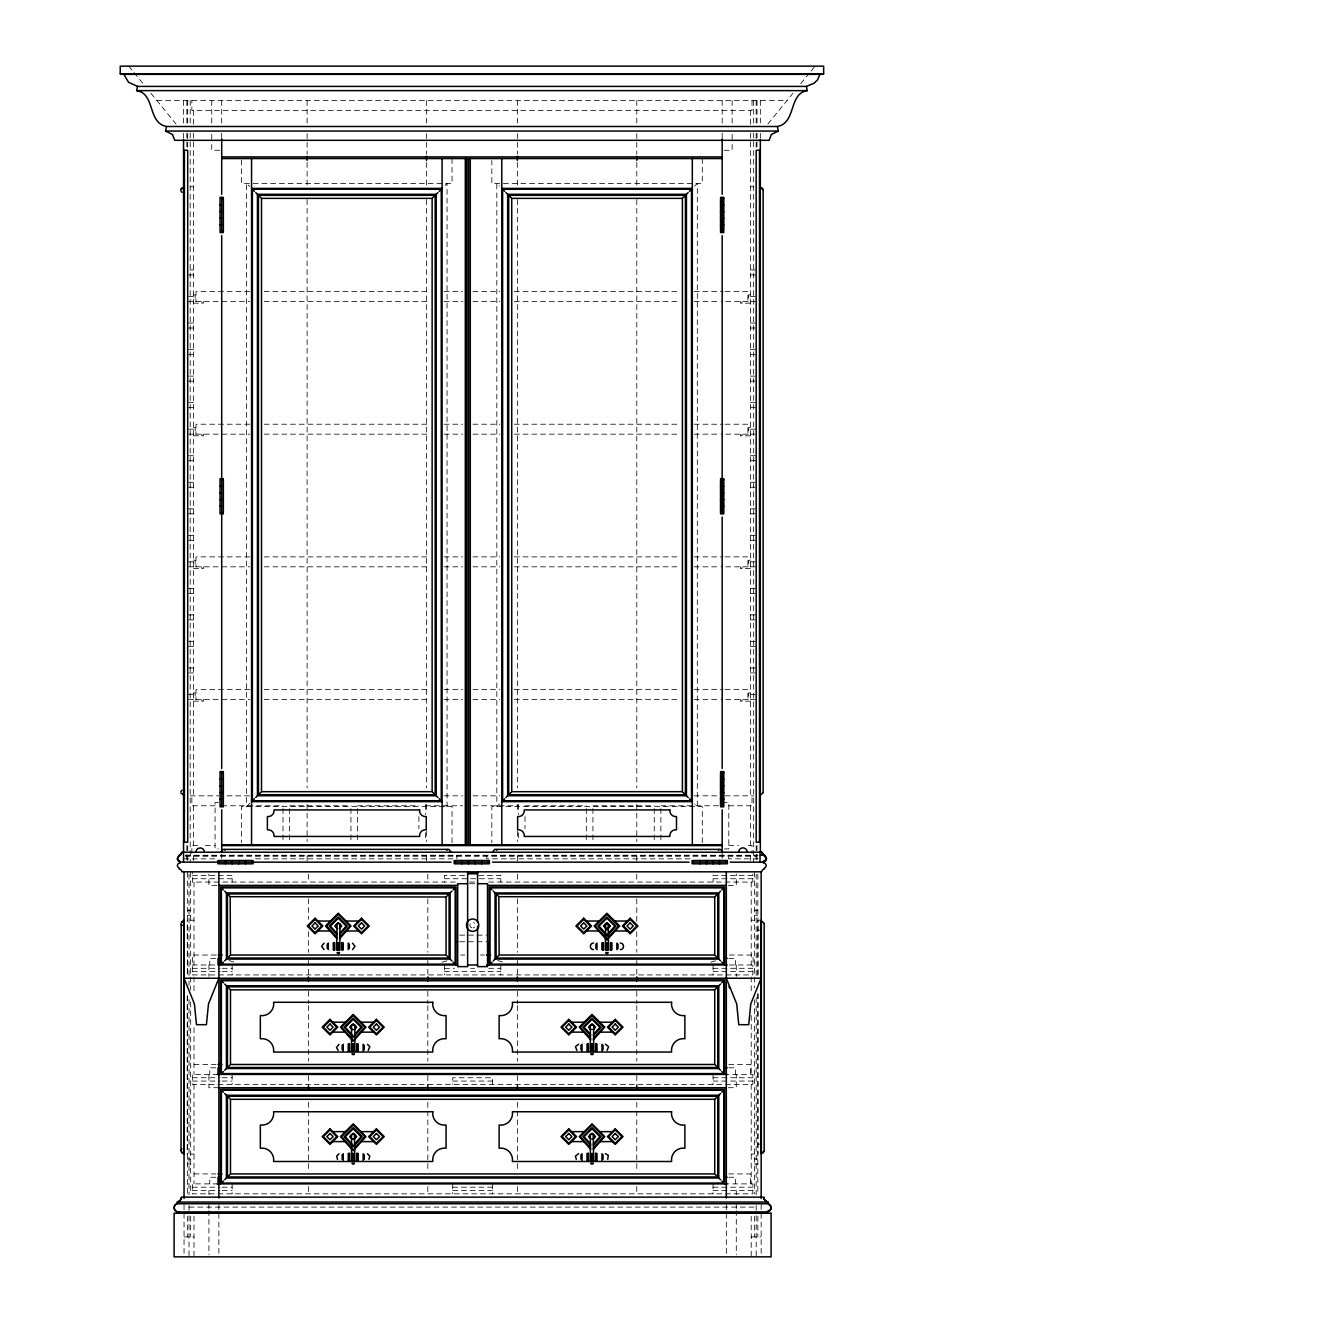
<?xml version="1.0" encoding="UTF-8"?>
<svg xmlns="http://www.w3.org/2000/svg" width="1323" height="1323" viewBox="0 0 1323 1323"><rect width="100%" height="100%" fill="white"/><g stroke="black" fill="none" stroke-linecap="round" stroke-linejoin="round"><path stroke-width="0.75" stroke-dasharray="5 3.75" d="M767.952 123.915L792.89 93.321M800.713 83.729L809.825 72.55M811.131 70.946L815.034 66.15M445.057 185.452L447.058 183.434L447.058 806.6L445.057 804.599M694.658 186.08L697.304 183.434L697.304 806.6L694.658 803.971M249.782 803.392L246.574 806.6L246.574 183.434L249.782 186.659M499.449 803.971L496.82 806.6L496.82 183.434L499.449 186.08M442.08 962.218L447.554 960.564M710.732 962.218L716.206 960.564M156.858 100.515L787.02 100.515M219.717 150.276L211.746 150.276L211.746 142.305M724.177 150.276L732.132 150.276L732.132 142.305M190.198 186.758L193.505 186.758M750.373 186.758L753.68 186.758M190.198 269.991L193.505 269.991M750.373 269.991L755.35 269.991M188.528 274.952L193.505 274.952M750.373 274.952L755.35 274.952M249.733 291.54L196.002 291.54L196.002 301.495M264.203 291.54L429.562 291.54M444.032 291.54L462.637 291.54M472.973 291.54L499.846 291.54M514.316 291.54L679.675 291.54M694.145 291.54L723.086 291.54M725.153 291.54L747.892 291.54L747.892 301.495M193.505 294.864L195.159 294.864L195.159 301.495L249.733 301.495M750.373 294.864L748.719 294.864L748.719 301.495L721.018 301.495M188.528 296.517L193.505 296.517M750.373 296.517L755.35 296.517M188.528 301.495L193.505 301.495M264.203 301.495L429.562 301.495M444.032 301.495L462.637 301.495M472.973 301.495L499.846 301.495M514.316 301.495L679.675 301.495M694.145 301.495L718.951 301.495M750.373 301.495L755.35 301.495M193.505 303.149L203.461 303.149L203.461 301.495M750.373 303.149L740.417 303.149L740.417 301.495M188.528 323.06L193.505 323.06M750.373 323.06L755.35 323.06M188.528 328.021L193.505 328.021M750.373 328.021L755.35 328.021M188.528 349.586L193.505 349.586M750.373 349.586L755.35 349.586M188.528 354.564L193.505 354.564M750.373 354.564L755.35 354.564M188.528 376.112L193.505 376.112M750.373 376.112L755.35 376.112M188.528 381.09L193.505 381.09M750.373 381.09L755.35 381.09M188.528 402.655L193.505 402.655M750.373 402.655L755.35 402.655M188.528 407.633L193.505 407.633M750.373 407.633L755.35 407.633M249.733 424.22L196.002 424.22L196.002 434.159M264.203 424.22L429.562 424.22M444.032 424.22L462.637 424.22M472.973 424.22L499.846 424.22M514.316 424.22L679.675 424.22M694.145 424.22L723.086 424.22M725.153 424.22L747.892 424.22L747.892 434.159M193.505 427.527L195.159 427.527L195.159 434.159L249.733 434.159M750.373 427.527L748.719 427.527L748.719 434.159L721.018 434.159M188.528 429.181L193.505 429.181M750.373 429.181L755.35 429.181M188.528 434.159L193.505 434.159M264.203 434.159L429.562 434.159M444.032 434.159L462.637 434.159M472.973 434.159L499.846 434.159M514.316 434.159L679.675 434.159M694.145 434.159L718.951 434.159M750.373 434.159L755.35 434.159M193.505 435.813L203.461 435.813L203.461 434.159M750.373 435.813L740.417 435.813L740.417 434.159M188.528 455.724L193.505 455.724M750.373 455.724L755.35 455.724M188.528 460.702L193.505 460.702M750.373 460.702L755.35 460.702M188.528 482.25L193.505 482.25M750.373 482.25L755.35 482.25M188.528 487.228L193.505 487.228M750.373 487.228L755.35 487.228M188.528 508.793L193.505 508.793M750.373 508.793L755.35 508.793M188.528 513.771L193.505 513.771M750.373 513.771L755.35 513.771M188.528 535.319L193.505 535.319M750.373 535.319L755.35 535.319M188.528 540.297L193.505 540.297M750.373 540.297L755.35 540.297M249.733 556.884L196.002 556.884L196.002 566.823M264.203 556.884L429.562 556.884M444.032 556.884L462.637 556.884M472.973 556.884L499.846 556.884M514.316 556.884L679.675 556.884M694.145 556.884L723.086 556.884M725.153 556.884L747.892 556.884L747.892 566.823M193.505 560.191L195.159 560.191L195.159 566.823L249.733 566.823M750.373 560.191L748.719 560.191L748.719 566.823L721.018 566.823M188.528 561.862L193.505 561.862M750.373 561.862L755.35 561.862M188.528 566.823L193.505 566.823M264.203 566.823L429.562 566.823M444.032 566.823L462.637 566.823M472.973 566.823L499.846 566.823M514.316 566.823L679.675 566.823M694.145 566.823L718.951 566.823M750.373 566.823L755.35 566.823M193.505 568.493L203.461 568.493L203.461 566.823M750.373 568.493L740.417 568.493L740.417 566.823M188.528 588.388L193.505 588.388M750.373 588.388L755.35 588.388M188.528 593.365L193.505 593.365M750.373 593.365L755.35 593.365M188.528 614.93L193.505 614.93M750.373 614.93L755.35 614.93M188.528 619.892L193.505 619.892M750.373 619.892L755.35 619.892M188.528 641.457L193.505 641.457M750.373 641.457L755.35 641.457M188.528 646.434L193.505 646.434M750.373 646.434L755.35 646.434M188.528 667.983L193.505 667.983M750.373 667.983L755.35 667.983M188.528 672.96L193.505 672.96M750.373 672.96L755.35 672.96M249.733 689.548L196.002 689.548L196.002 699.503M264.203 689.548L429.562 689.548M444.032 689.548L462.637 689.548M472.973 689.548L499.846 689.548M514.316 689.548L679.675 689.548M694.145 689.548L723.086 689.548M725.153 689.548L747.892 689.548L747.892 699.503M193.505 692.872L195.159 692.872L195.159 699.503L249.733 699.503M750.373 692.872L748.719 692.872L748.719 699.503L721.018 699.503M188.528 694.525L193.505 694.525M750.373 694.525L755.35 694.525M188.528 699.503L193.505 699.503M264.203 699.503L429.562 699.503M444.032 699.503L462.637 699.503M472.973 699.503L499.846 699.503M514.316 699.503L679.675 699.503M694.145 699.503L718.951 699.503M750.373 699.503L755.35 699.503M193.505 701.157L203.461 701.157L203.461 699.503M750.373 701.157L740.417 701.157L740.417 699.503M190.198 795.834L218.725 795.834M226.994 795.834L249.733 795.834M444.032 795.834L462.637 795.834M472.973 795.834L499.846 795.834M694.145 795.834L716.884 795.834M725.153 795.834L753.68 795.834M218.378 802.466L215.07 802.466L215.07 848.886L218.378 848.886M722.176 802.466L728.808 802.466L728.808 848.886L722.176 848.886M215.07 805.773L191.852 805.773L191.852 795.834M221.702 805.773L283.006 805.773M289.638 805.773L350.942 805.773M357.574 805.773L418.878 805.773M425.51 805.773L462.653 805.773M472.973 805.773L518.368 805.773M524.999 805.773L586.304 805.773M592.936 805.773L654.24 805.773M660.872 805.773L722.176 805.773M728.808 805.773L752.026 805.773L752.026 795.834M197.656 845.579L191.852 845.579L191.852 853.533M205.396 845.579L215.07 845.579M728.808 845.579L738.482 845.579M748.156 845.579L752.026 845.579L752.026 853.533M185.402 855.237L756.409 855.237M185.534 855.534L758.046 855.534M185.402 856.279L756.409 856.279M183.55 858.842L215.07 858.842L215.07 855.534M255.521 858.842L454.798 858.842M690.11 858.842L486.715 858.842L486.715 855.534M758.046 858.842L728.51 858.842L728.51 855.534M192.348 875.429L216.228 875.429M218.212 875.429L232.137 875.429L232.137 882.061M464.555 875.429L444.412 875.429L444.412 882.061M478.645 875.429L500.805 875.429L500.805 882.061M752.87 875.429L713.064 875.429L713.064 882.061M192.348 878.737L232.137 878.737M444.412 878.737L500.805 878.737M713.064 878.737L752.87 878.737M455.294 882.061L192.348 882.061L192.348 872.105M469.615 882.061L475.585 882.061M488.716 882.061L752.87 882.061L752.87 874.106M469.615 883.714L475.585 883.714M216.889 885.385L208.918 885.385L208.918 874.007M728.328 885.385L736.283 885.385L736.283 874.007M187.37 910.257L190.677 910.257M754.523 910.257L757.847 910.257M187.37 915.235L190.677 915.235M754.523 915.235L757.847 915.235M190.677 920.196L194.001 920.196M751.216 920.196L754.523 920.196M761.337 920.196L758.013 920.196L758.013 975.597M758.013 930.152L759.667 930.152M459.676 935.129L487.526 935.129M459.676 941.761L487.526 941.761M216.228 955.024L192.348 955.024L192.348 974.935L752.87 974.935L752.87 964.98M460.685 955.024L464.753 955.024M480.447 955.024L484.532 955.024M729.205 955.024L753.085 955.024L753.085 964.98L726.327 964.98M215.732 958.348L209.762 958.348L209.762 964.98M728.824 958.348L735.456 958.348L735.456 964.98M192.348 964.98L218.874 964.98M192.348 968.304L220.197 968.304M222.198 968.304L232.137 968.304M444.412 968.304L454.484 968.304M470.591 968.304L474.626 968.304M488.716 968.304L500.805 968.304M713.064 968.304L752.87 968.304M192.348 971.611L220.197 971.611M222.198 971.611L232.137 971.611M444.412 971.611L500.805 971.611M713.064 971.611L752.87 971.611M194.001 1064.486L215.897 1064.486M728.741 1064.486L750.637 1064.486L750.637 1074.425M215.732 1067.793L209.762 1067.793L209.762 1074.425M728.824 1067.793L735.456 1067.793L735.456 1074.425M218.047 1074.425L192.348 1074.425L192.348 1084.38L752.87 1084.38L752.87 1074.425L726.327 1074.425M192.348 1077.749L220.197 1077.749M222.198 1077.749L232.137 1077.749M713.064 1077.749L752.87 1077.749M192.348 1081.056L220.197 1081.056M222.198 1081.056L232.137 1081.056M452.698 1081.056L492.503 1081.056M713.064 1081.056L752.87 1081.056M218.874 1087.704L208.918 1087.704L208.918 1074.425M728.328 1087.704L736.283 1087.704L736.283 1074.425M758.013 1144.081L759.667 1144.081M190.677 1154.036L194.001 1154.036M751.216 1154.036L754.523 1154.036M187.37 1159.014L190.677 1159.014M754.523 1159.014L757.847 1159.014M187.37 1163.975L190.677 1163.975M754.523 1163.975L757.847 1163.975M194.001 1173.931L215.897 1173.931M728.741 1173.931L750.637 1173.931L750.637 1183.887M215.732 1177.255L209.762 1177.255L209.762 1183.887M728.824 1177.255L735.456 1177.255L735.456 1183.887M218.047 1183.887L192.348 1183.887L192.348 1193.826L752.87 1193.826L752.87 1183.887L727.17 1183.887M192.348 1187.194L220.197 1187.194M222.198 1187.194L232.137 1187.194M452.698 1187.194L492.503 1187.194M713.064 1187.194L752.87 1187.194M192.348 1190.518L220.197 1190.518M222.198 1190.518L232.137 1190.518M452.698 1190.518L492.503 1190.518M713.064 1190.518L752.87 1190.518M189.024 1207.105L756.177 1207.105M184.046 1236.955L194.001 1236.955M751.216 1236.955L761.155 1236.955M497.646 960.564L503.137 962.218M228.995 960.564L234.485 962.218M128.844 66.15L132.747 70.946M134.053 72.55L143.165 83.729M150.987 93.321L175.926 123.915M761.155 1204.591L761.155 1256.85M760.328 100.515L760.328 124.395M760.328 133.276L760.328 140.321M758.013 993.871L758.013 1154.036M757.847 874.172L757.847 975.58M757.847 993.722L757.847 1193.875M757.847 1216.333L757.847 1236.955M757.004 100.515L757.004 124.891M757.004 133.028L757.004 147.994M757.004 845.645L757.004 862.166M756.177 100.515L756.177 123.221M756.177 133.54L756.177 147.994M756.177 845.645L756.177 862.166M756.177 874.172L756.177 979.103M756.177 997.476L756.177 1194.768M756.177 1205.418L756.177 1213.638M756.177 1215.705L756.177 1256.85M754.523 872.105L754.523 987.884M754.523 999.907L754.523 1193.875M754.523 1216.333L754.523 1236.955M753.68 100.515L753.68 124.891M753.68 133.028L753.68 862.166M752.026 100.515L752.026 110.471L191.852 110.471L191.852 100.515M751.216 882.061L751.216 964.98M751.216 976.953L751.216 993.209M751.216 1015.535L751.216 1074.425M751.216 1084.38L751.216 1183.887M751.216 1216.201L751.216 1256.85M750.373 110.471L750.373 124.924M750.373 133.143L750.373 795.834M750.373 805.773L750.373 845.579M750.373 855.534L750.373 860.496M742.087 301.495L742.087 303.149M742.087 434.159L742.087 435.813M742.087 566.823L742.087 568.493M742.087 699.503L742.087 701.157M736.283 964.98L736.283 976.357M736.283 1190.518L736.283 1194.537M736.283 1204.591L736.283 1208.61M736.283 1210.611L736.283 1254.832M732.132 100.515L732.132 124.395M732.132 134.351L732.132 140.321M726.327 1204.591L726.327 1254.832M722.176 100.515L722.176 124.974M722.176 133.127L722.176 137.675M722.176 854.112L722.176 858.478M713.064 964.98L713.064 974.935M713.064 1074.425L713.064 1084.38M713.064 1183.887L713.064 1193.826M702.281 158.562L702.281 183.434L491.842 183.434L491.842 160.48M702.281 842.734L702.281 806.6L491.842 806.6L491.842 842.734M660.872 808.518L660.872 832.746M660.872 834.763L660.872 840.816M654.24 808.518L654.24 832.746M654.24 834.763L654.24 840.816M636.793 100.515L636.776 123.221M636.793 133.54L636.776 154.179M636.793 162.448L636.776 185.137M636.793 199.591L636.793 787.846M636.776 804.367L636.793 841.527M636.793 855.964L636.776 862.166M636.776 874.172L636.776 882.391M636.776 898.83L636.776 921.436M636.776 931.706L636.776 952.262M636.776 960.481L636.776 974.869M636.776 991.307L636.776 1003.644M636.776 1005.695L636.776 1061.178M636.776 1075.566L636.776 1085.852M636.776 1102.291L636.776 1170.111M636.776 1186.549L636.776 1194.768M592.936 808.518L592.936 832.746M592.936 834.763L592.936 840.816M586.304 808.518L586.304 832.746M586.304 834.763L586.304 840.816M524.999 816.589L524.999 828.711M518.368 804.483L518.368 814.571M518.368 832.746L518.368 840.816M517.392 100.515L517.392 123.221M517.392 133.54L517.392 154.179M517.392 162.448L517.392 185.137M517.392 199.591L517.392 787.846M517.392 804.367L517.392 812.62M517.392 831.208L517.392 841.527M517.392 855.964L517.392 862.166M517.376 874.172L517.376 882.391M517.376 898.83L517.376 952.262M517.376 960.481L517.376 974.869M517.376 991.307L517.376 1003.644M517.376 1005.695L517.376 1061.178M517.376 1075.566L517.376 1085.852M517.376 1102.291L517.376 1170.111M517.376 1186.549L517.376 1194.768M500.805 964.98L500.805 974.935M492.503 1084.38L492.503 1077.749L452.698 1077.749L452.698 1084.38M492.503 1183.887L492.503 1193.826M456.865 855.534L456.865 858.842M452.698 1183.887L452.698 1193.826M452.036 158.562L452.036 183.434L241.596 183.434L241.596 158.562M452.036 842.734L452.036 806.6L241.596 806.6L241.596 842.734M444.412 964.98L444.412 974.935M427.825 874.172L427.825 882.391M427.825 898.83L427.825 952.262M427.825 960.481L427.825 974.869M427.825 991.307L427.825 1003.644M427.825 1005.695L427.825 1061.178M427.825 1075.566L427.825 1085.852M427.825 1102.291L427.825 1170.111M427.825 1186.549L427.825 1194.768M426.502 100.515L426.502 123.221M426.502 133.54L426.502 154.179M426.502 162.448L426.502 185.137M426.502 199.591L426.502 787.846M426.502 804.367L426.502 812.62M426.502 831.208L426.502 841.527M426.502 855.964L426.502 862.166M425.51 804.483L425.51 814.571M425.51 832.746L425.51 840.816M418.878 816.589L418.878 828.711M357.574 808.518L357.574 832.746M357.574 834.763L357.574 840.816M350.942 808.518L350.942 832.746M350.942 834.763L350.942 840.816M308.424 874.172L308.424 882.391M308.424 898.83L308.424 919.386M308.424 931.706L308.424 952.262M308.424 960.481L308.424 974.869M308.424 991.307L308.424 1003.644M308.424 1005.695L308.424 1061.178M308.424 1075.566L308.424 1085.852M308.424 1102.291L308.424 1170.111M308.424 1186.549L308.424 1194.768M307.101 100.515L307.101 123.221M307.101 133.54L307.101 154.179M307.101 162.448L307.101 185.137M307.101 199.591L307.101 787.846M307.101 804.367L307.101 841.527M307.101 855.964L307.101 862.166M289.638 808.518L289.638 832.746M289.638 834.763L289.638 840.816M283.006 808.518L283.006 832.746M283.006 834.763L283.006 840.816M232.137 964.98L232.137 974.935M232.137 1074.425L232.137 1084.38M232.137 1183.887L232.137 1193.826M221.702 100.515L221.702 124.974M221.702 133.127L221.702 137.675M221.702 854.112L221.702 858.478M218.874 1204.591L218.874 1254.832M211.746 100.515L211.746 124.395M211.746 134.351L211.746 140.321M208.918 964.98L208.918 976.357M208.918 1190.518L208.918 1194.537M208.918 1204.591L208.918 1208.61M208.918 1210.611L208.918 1254.832M201.807 301.495L201.807 303.149M201.807 434.159L201.807 435.813M201.807 566.823L201.807 568.493M201.807 699.503L201.807 701.157M194.001 882.061L194.001 964.98M194.001 976.953L194.001 993.209M194.001 1027.723L194.001 1074.425M194.001 1084.38L194.001 1183.887M194.001 1216.201L194.001 1256.85M193.505 110.471L193.505 124.924M193.505 133.143L193.505 795.834M193.505 805.773L193.505 845.579M193.505 855.534L193.505 860.496M190.677 872.105L190.677 989.935M190.677 1001.974L190.677 1193.875M190.677 1216.333L190.677 1236.955M190.198 100.515L190.198 124.891M190.198 133.028L190.198 862.166M189.024 874.172L189.024 979.103M189.024 981.038L189.024 985.271M189.024 999.526L189.024 1194.768M189.024 1205.418L189.024 1213.638M189.024 1215.705L189.024 1256.85M187.701 100.515L187.701 123.221M187.701 133.54L187.701 147.994M187.701 845.645L187.701 853.897M187.701 855.964L187.701 862.166M187.37 872.105L187.37 975.597L187.188 920.196M187.37 995.789L187.37 1193.875M187.37 1216.333L187.37 1236.955M187.188 995.938L187.188 1154.036M186.874 100.515L186.874 124.891M186.874 133.028L186.874 147.994M186.874 845.645L186.874 862.166M184.046 1204.591L184.046 1256.85M183.55 100.515L183.55 124.395M183.55 133.276L183.55 140.321M474.544 927.125A2.745 2.745 0 0 1 473.32 927.82M471.898 927.82A2.745 2.745 0 0 1 470.227 923.801A2.745 2.745 0 0 1 474.544 923.239"/><path stroke-width="1.5" d="M220.875 852.21L222.942 849.432M492.52 852.21L494.587 849.432M179.597 855.171L181.912 852.21L761.965 852.21L764.281 855.171M174.52 1209.52A4.201 4.201 0 0 1 177.034 1203.732C176.802 1201.102 182.111 1200.871 181.383 1197.15L763.834 1197.15C763.09 1200.871 768.415 1201.102 768.167 1203.732A4.201 4.201 0 0 1 770.697 1209.52L766.53 1211.901L178.688 1211.901C173.892 1212.563 172.37 1204.972 177.034 1203.732L768.167 1203.732L770.929 1206.526L770.697 1209.52M806.369 86.408L807.228 90.626C788.392 93.619 796.562 122.774 777.395 126.495L166.5 126.495C147.316 122.774 155.486 93.619 136.649 90.626L137.509 86.408L806.369 86.408L814.092 83.233L817.515 79.893L819.979 74.369L823.65 73.823L823.65 66.15L120.244 66.15L120.244 73.823L123.899 74.369L819.979 74.369M777.395 126.495L778.321 131.06L771.375 134.516L769.093 140.321L174.785 140.321L172.503 134.516L165.557 131.06L166.5 126.495M218.874 978.243L208.472 1003.975L206.438 1024.68L196.482 1024.68L194.448 1003.975L184.046 978.243L761.155 978.243L750.753 1003.975L748.719 1024.68L738.763 1024.68L736.729 1003.975L726.327 978.243M180.788 189.652L183.55 187.585M763.09 792.924L760.328 794.991M764.264 861.306L766.464 858.627L764.661 855.237A3.043 3.043 0 0 1 761.982 852.508M764.099 1151.126L761.337 1153.209M180.838 791.667L181.962 790.211M181.168 1149.885L181.962 1148.794M181.301 922.511L183.417 921.056M368.935 1159.312L369.795 1156.12L367.447 1153.772M607.737 1159.312L608.266 1155.326L605.388 1153.656M339.432 928.581L341.747 926.001L338.275 922.544L334.818 926.001L337.117 928.581M339.598 933.426L346.179 926.1L338.275 918.212L330.386 926.1L336.968 933.426M339.564 934.7L347.321 926.083L338.275 917.037L329.245 926.083L336.985 934.7M339.564 937.494L349.884 926.001L338.275 914.391L326.665 926.001L336.985 937.494M339.548 938.751L351.025 925.984L338.275 913.234L325.524 925.984L337.001 938.751M354.366 1029.741L356.664 1027.161L353.208 1023.704L349.735 1027.161L352.05 1029.741M354.514 1034.586L361.096 1027.26L353.208 1019.371L345.303 1027.26L353.208 1036.058M354.498 1035.859L362.237 1027.243L353.208 1018.197L344.162 1027.243L353.208 1037.298M354.498 1038.654L364.817 1027.161L353.208 1015.551L341.599 1027.161L353.208 1040.076M354.481 1039.911L365.958 1027.144L353.208 1014.394L340.458 1027.144L353.208 1041.317M354.366 1139.186L356.664 1136.622L353.208 1133.15L349.735 1136.622L352.05 1139.186M354.514 1144.031L361.096 1136.722L353.208 1128.817L345.303 1136.722L353.208 1145.503M354.498 1145.305L362.237 1136.689L353.208 1127.643L344.162 1136.689L353.208 1146.743M354.498 1148.099L364.817 1136.622L353.208 1125.013L341.599 1136.622L353.208 1149.538M354.481 1149.356L365.958 1136.589L353.208 1123.839L340.458 1136.589L353.208 1150.778M608.084 928.581L610.399 926.001L606.926 922.544L603.47 926.001L606.926 929.871M608.249 933.426L614.831 926.1L606.926 918.212L599.038 926.1L606.926 934.898M608.216 934.7L615.972 926.083L606.926 917.037L597.897 926.083L606.926 936.138M608.216 937.494L618.536 926.001L606.926 914.391L595.317 926.001L606.926 938.917M608.2 938.751L619.677 925.984L606.926 913.234L594.176 925.984L606.926 940.157M593.167 1029.741L595.482 1027.161L592.009 1023.704L588.537 1027.161L590.852 1029.741M593.316 1034.586L599.898 1027.26L592.009 1019.371L584.105 1027.26L590.686 1034.586M593.299 1035.859L601.039 1027.243L592.009 1018.197L582.963 1027.243L590.72 1035.859M593.299 1038.654L603.619 1027.161L592.009 1015.551L580.4 1027.161L590.72 1038.654M593.283 1039.911L604.76 1027.144L592.009 1014.394L579.259 1027.144L590.736 1039.911M593.167 1139.186L595.482 1136.622L592.009 1133.15L588.537 1136.622L590.852 1139.186M593.316 1144.031L599.898 1136.722L592.009 1128.817L584.105 1136.722L590.686 1144.031M593.299 1145.305L601.039 1136.689L592.009 1127.643L582.963 1136.689L590.72 1145.305M593.299 1148.099L603.619 1136.622L592.009 1125.013L580.4 1136.622L590.72 1148.099M593.283 1149.356L604.76 1136.589L592.009 1123.839L579.259 1136.589L590.736 1149.356M432.803 197.689L435.168 195.341L258.465 195.341L258.465 794.71L435.168 794.71L435.168 195.341M437.93 797.471L436.21 795.751L436.21 194.299L437.93 192.563M439.186 191.306L441.237 189.255M683.048 197.689L685.413 195.341L508.71 195.341L508.71 794.71L685.413 794.71L685.413 195.341M688.175 797.471L686.439 795.751L686.439 194.299L688.175 192.563M689.432 191.306L691.482 189.255M252.379 800.795L252.379 189.239L441.254 189.239L441.254 800.795L252.379 800.795L254.446 798.728M255.703 797.471L257.439 795.751L436.21 795.751M258.465 794.71L260.829 792.345M221.371 964.153L455.195 964.153L455.195 887.865L221.371 887.865L221.371 964.153L223.438 962.086M224.695 960.829L226.415 959.092L450.134 959.092L451.871 960.829M227.457 958.05L449.092 958.05L449.092 893.951L227.457 893.951L227.457 958.05L229.822 955.702M221.388 1073.581L223.438 1071.531M224.695 1070.274L226.415 1068.537L718.786 1068.537L720.522 1070.274M227.457 1067.512L717.761 1067.512L717.761 986.826L227.457 986.826L227.457 1067.512L229.822 1065.147M502.641 800.779L504.691 798.728M505.948 797.471L507.668 795.751L686.439 795.751M508.71 794.71L511.075 792.345M446.744 896.316L449.092 893.951M224.695 891.189L226.415 892.926L450.134 892.926L451.871 891.189M453.127 889.932L455.178 887.882M221.371 1183.06L723.846 1183.06L723.846 1090.185L221.371 1090.185L221.371 1183.06L223.438 1180.976M224.695 1179.736L226.415 1177.999L718.786 1177.999L720.522 1179.736M227.457 1176.957L717.761 1176.957L717.761 1096.271L227.457 1096.271L227.457 1176.957L229.822 1174.592M490.039 964.136L492.09 962.086M493.347 960.829L495.067 959.092L718.786 959.092L720.522 960.829M496.108 958.05L717.761 958.05L717.761 893.951L496.108 893.951L496.108 958.05L498.473 955.702M715.396 896.316L717.761 893.951M493.347 891.189L495.067 892.926L718.786 892.926L720.522 891.189M721.779 889.932L723.83 887.882M715.396 989.191L717.761 986.826M224.695 984.064L226.415 985.784L718.786 985.784L720.522 984.064M721.779 982.807L723.83 980.756M715.396 1098.636L717.761 1096.271M224.695 1093.509L226.415 1095.246L718.786 1095.246L720.522 1093.509M721.779 1092.252L723.83 1090.202M181.631 921.982L182.64 921.221M337.051 923.884L336.621 950.079L339.928 950.096L339.928 924.215M340.011 927.737L339.498 928.134A2.448 2.448 0 0 0 340.292 924.595A2.448 2.448 0 0 0 336.704 924.132A2.448 2.448 0 0 0 336.538 927.737L336.621 927.803M605.702 923.884L605.273 950.079L608.597 950.096L608.15 923.884M608.663 927.737L608.15 928.134A2.448 2.448 0 0 0 608.663 924.281A2.448 2.448 0 0 0 604.809 924.777A2.448 2.448 0 0 0 606.298 928.382M590.273 1028.897L590.786 1029.294A2.448 2.448 0 0 1 590.124 1025.59L590.786 1025.044M593.746 1028.897L593.233 1029.294A2.448 2.448 0 0 0 593.878 1025.59A2.448 2.448 0 0 0 590.124 1025.59M593.746 1138.359L593.233 1138.739A2.448 2.448 0 0 0 593.878 1135.051A2.448 2.448 0 0 0 590.124 1135.051A2.448 2.448 0 0 0 590.786 1138.739L590.273 1138.359M446.661 850.127L447.736 849.498M368.241 1050.396L369.795 1046.675L367.447 1044.327M718.306 850.127L719.381 849.498M607.042 1050.396L608.597 1046.675L605.388 1044.211M181.896 852.508A3.043 3.043 0 0 1 179.217 855.237L177.414 858.627L179.614 861.306M324.036 943.167L321.588 946.358L324.036 949.567M352.513 949.567L354.977 946.358L352.513 943.167M338.969 1044.327L336.505 1047.518L338.159 1050.396M338.969 1153.772L336.621 1156.104L337.481 1159.312M593.547 943.051C589.297 942.886 589.297 949.831 593.547 949.666M620.305 949.666C624.572 949.831 624.572 942.886 620.305 943.051M578.631 1044.211L575.422 1046.658L576.96 1050.396M578.631 1153.656L575.422 1156.104L576.282 1159.312M120.244 73.823L823.65 73.823M136.649 90.626L807.228 90.626M165.557 131.06L778.321 131.06M183.55 150.276L187.701 150.276L187.701 842.255L183.55 842.255M760.328 150.276L756.177 150.276L756.177 842.255L760.328 842.255M221.702 156.908L722.176 156.908M221.702 158.562L722.176 158.562M251.552 188.412L442.097 188.412M501.797 188.412L692.326 188.412M255.703 192.563L257.439 194.299L436.21 194.299M505.948 192.563L507.668 194.299L686.439 194.299M220.048 197.325L223.355 197.325M720.522 197.325L723.83 197.325M220.048 204.999L223.355 204.999M720.522 204.999L723.83 204.999M220.048 211.63L223.355 211.63M720.522 211.63L723.83 211.63M220.048 218.262L223.355 218.262M720.522 218.262L723.83 218.262M220.048 224.893L223.355 224.893M720.522 224.893L723.83 224.893M220.048 232.567L223.355 232.567M720.522 232.567L723.83 232.567M220.048 478.645L223.355 478.645M720.522 478.645L723.83 478.645M220.048 486.318L223.355 486.318M720.522 486.318L723.83 486.318M220.048 492.95L223.355 492.95M720.522 492.95L723.83 492.95M220.048 499.581L223.355 499.581M720.522 499.581L723.83 499.581M220.048 506.213L223.355 506.213M720.522 506.213L723.83 506.213M220.048 513.886L223.355 513.886M720.522 513.886L723.83 513.886M220.048 771.574L223.355 771.574M720.522 771.574L723.83 771.574M220.048 779.247L223.355 779.247M720.522 779.247L723.83 779.247M220.048 785.879L223.355 785.879M720.522 785.879L723.83 785.879M220.048 792.51L223.355 792.51M720.522 792.51L723.83 792.51M220.048 799.142L223.355 799.142M720.522 799.142L723.83 799.142M691.499 800.795L502.624 800.795L502.624 189.239L691.499 189.239L691.499 800.795L689.432 798.728M251.552 801.639L442.097 801.639M501.797 801.639L692.326 801.639M220.048 806.815L223.355 806.815M720.522 806.815L723.83 806.815M221.702 844.752L466.143 844.752L466.143 158.562M722.176 844.752L466.969 844.752L466.969 158.562M221.702 845.579L722.176 845.579M223.57 849.383L448.348 849.383M495.215 849.383L720.01 849.383M760.527 855.237L764.661 855.237M180.242 862.166L216.922 862.166M218.874 862.166L252.048 862.166M254.099 862.166L451.093 862.166M455.211 862.166L488.369 862.166M492.47 862.166L689.068 862.166M693.169 862.166L726.327 862.166M730.296 862.166L763.338 862.166M467.631 872.948L477.586 872.948M467.631 873.775L477.586 873.775M467.631 883.714L457.675 883.714L457.675 966.633L467.631 966.633L467.631 872.105M477.586 883.714L487.526 883.714L487.526 966.633L477.586 966.633L477.586 926.183M218.874 885.385L457.675 885.385M487.526 885.385L726.327 885.385M317.9 921.04L330.469 921.04M346.08 921.04L358.665 921.04M586.552 921.04L599.121 921.04M614.732 921.04L627.317 921.04M317.9 930.979L330.022 930.979M346.527 930.979L358.665 930.979M586.552 930.979L598.674 930.979M615.178 930.979L627.317 930.979M456.848 941.761L457.675 941.761M487.526 941.761L488.352 941.761L488.352 964.98M337.034 952.577L339.515 952.577M605.686 952.577L608.183 952.577M337.497 953.403L339.068 953.403M606.149 953.403L607.72 953.403M218.212 955.024L222.198 955.024M486.566 955.024L490.651 955.024M725.5 958.348L727.17 958.348M457.675 964.98L218.047 964.98L218.047 958.348L219.701 958.348L219.701 964.98M467.631 964.98L477.586 964.98M486.566 964.98L727.17 964.98M221.371 980.74L723.846 980.74L723.846 1073.598L221.371 1073.598L221.371 980.74L223.438 982.807M332.817 1022.199L345.402 1022.199M361.014 1022.199L373.582 1022.199M571.619 1022.199L584.204 1022.199M599.815 1022.199L612.4 1022.199M332.817 1032.138L344.956 1032.138M361.46 1032.138L373.582 1032.138M571.619 1032.138L583.757 1032.138M600.262 1032.138L612.4 1032.138M351.968 1053.736L354.448 1053.736M590.769 1053.736L593.25 1053.736M352.414 1054.563L353.985 1054.563M591.216 1054.563L592.803 1054.563M217.882 1064.486L221.867 1064.486M725.5 1067.793L727.17 1067.793M217.071 1074.425L727.17 1074.425M218.874 1087.704L726.327 1087.704M332.817 1131.645L345.402 1131.645M361.014 1131.645L373.582 1131.645M571.619 1131.645L584.204 1131.645M599.815 1131.645L612.4 1131.645M332.817 1141.6L344.956 1141.6M361.46 1141.6L373.582 1141.6M571.619 1141.6L583.757 1141.6M600.262 1141.6L612.4 1141.6M351.968 1163.182L354.448 1163.182M590.769 1163.182L593.25 1163.182M352.414 1164.025L353.985 1164.025M591.216 1164.025L592.803 1164.025M217.882 1173.931L221.867 1173.931M725.5 1177.255L727.17 1177.255M217.071 1183.887L727.17 1183.887M760.328 187.585L763.09 189.652M183.55 794.991L180.788 792.924M761.337 921.04L764.099 923.107M137.509 86.408L128.513 82.224L123.899 74.369M183.417 1153.176L182.094 1152.697M720.638 849.432L722.705 852.21M448.977 849.432L451.06 852.21M495.844 849.498L496.919 850.127M224.199 849.498L225.274 850.127M593.233 1134.489L593.663 1160.701L590.356 1160.701L590.356 1134.82M354.432 1134.489L354.862 1160.701L351.538 1160.701L351.538 1134.82M181.962 192.381L180.838 190.909M181.631 1152.267L182.822 1153.011A2.927 2.067 0 0 1 181.433 1151.936M502.641 189.255L504.691 191.306M508.71 195.341L511.075 197.689M252.395 189.255L254.446 191.306M258.465 195.341L260.829 197.689M683.048 792.345L685.413 794.71M715.396 955.702L717.761 958.05M721.779 962.086L723.83 964.136M715.396 1065.147L717.761 1067.512M721.779 1071.531L723.83 1073.581M432.803 792.345L435.168 794.71M439.186 798.728L441.237 800.779M490.039 887.882L492.09 889.932M496.108 893.951L498.473 896.316M715.396 1174.592L717.761 1176.957M721.779 1180.976L723.83 1183.027M446.744 955.702L449.092 958.05M453.127 962.086L455.178 964.136M221.388 887.882L223.438 889.932M227.457 893.951L229.822 896.316M227.457 986.826L229.822 989.191M221.388 1090.202L223.438 1092.252M227.457 1096.271L229.822 1098.636M181.962 925.439L181.168 924.364M181.797 925.439L181.334 924.364M181.813 1152.267L181.102 1151.126M728.94 986.594L729.717 988.264M761.668 852.21L761.684 852.508A3.043 3.043 0 0 0 764.347 855.237L764.347 856.279A2.596 2.596 0 0 1 765.901 859.851L765.57 860.397A2.596 2.596 0 0 1 763.338 861.339L763.338 862.993A2.596 2.596 0 0 1 765.57 863.936L765.901 864.465A2.596 2.596 0 0 1 764.347 868.053L764.347 869.079A3.043 3.043 0 0 0 761.684 871.824L181.896 871.824A3.043 3.043 0 0 0 179.217 869.079L179.217 868.053A2.596 2.596 0 0 1 177.662 864.465L177.993 863.936A2.596 2.596 0 0 1 180.242 862.993L180.242 861.339A2.596 2.596 0 0 1 177.993 860.397M766.53 1213.257L766.53 1211.901A4.201 4.201 0 0 0 770.151 1210.38M764.148 923.735L764.148 1150.497M763.636 862.166L763.636 861.339A2.596 2.596 0 0 0 765.885 860.397M763.139 190.28L763.139 792.295M761.337 920.196L761.337 1154.036M761.155 872.105L761.155 1198.522M760.328 139.527L760.328 852.21M760.014 852.21L760.014 862.166M759.485 150.276L759.485 842.255M727.369 860.496L727.369 863.82M726.327 872.105L726.327 1198.076M724.673 964.98L724.673 887.038L489.196 887.038L489.196 964.98M724.673 1074.425L724.673 979.896L220.528 979.896L220.528 1074.425M724.673 1183.887L724.673 1089.358L220.528 1089.358L220.528 1183.887M723.251 198.367L723.251 231.525M723.251 479.687L723.251 512.844M723.251 772.615L723.251 805.773M722.176 138.783L722.176 194.382M722.176 198.367L722.176 231.525M722.176 235.626L722.176 477.636M722.176 479.687L722.176 512.844M722.176 516.979L722.176 768.481M722.176 772.615L722.176 805.773M722.176 809.808L722.176 852.955M721.564 198.367L721.564 231.525M721.564 479.687L721.564 512.844M721.564 772.615L721.564 805.773M721.101 198.367L721.101 231.525M721.101 479.687L721.101 512.844M721.101 772.615L721.101 805.773M719.695 860.496L719.695 863.82M718.786 892.926L718.786 959.092M718.786 985.784L718.786 1068.537M718.786 1095.246L718.786 1177.999M713.064 860.496L713.064 863.82M706.432 860.496L706.432 863.82M699.801 860.496L699.801 863.82M692.326 158.562L692.326 844.752M692.127 860.496L692.127 863.82M636.793 156.246L636.776 160.381M636.776 976.92L636.776 981.038M636.776 1085.852L636.776 1089.954M617.973 944.043L617.973 948.707M616.882 943.051L616.882 949.666M611.904 942.836L611.904 949.881M611.193 942.638L611.193 950.079M610.515 942.638L610.515 950.079M607.555 942.786L607.555 950.079M606.926 942.985L606.926 949.881M606.298 942.638L606.298 950.079M603.354 942.638L603.354 950.079M603.04 1045.203L603.04 1049.867M603.04 1154.665L603.04 1159.312M602.676 942.638L602.676 950.079M601.965 942.836L601.965 949.881M601.965 1044.211L601.965 1050.826M601.965 1153.656L601.965 1160.288M596.987 943.051L596.987 949.666M596.987 1043.996L596.987 1051.041M596.987 1153.458L596.987 1160.486M596.26 1043.797L596.26 1051.239M596.26 1153.243L596.26 1160.701M595.896 944.01L595.896 948.674M595.582 1043.797L595.582 1051.239M595.582 1153.243L595.582 1160.701M592.638 1043.946L592.638 1051.239M592.638 1153.408L592.638 1160.701M592.009 1044.145L592.009 1050.892M592.009 1153.606L592.009 1160.486M591.381 1043.88L591.381 1051.239M591.381 1153.474L591.381 1160.701M588.421 1043.797L588.421 1051.239M588.421 1153.243L588.421 1160.701M587.743 1043.797L587.743 1051.239M587.743 1153.243L587.743 1160.701M587.032 1043.996L587.032 1051.041M587.032 1153.458L587.032 1160.486M582.054 1044.211L582.054 1050.826M582.054 1153.656L582.054 1160.288M580.962 1045.17L580.962 1049.834M580.962 1154.632L580.962 1159.295M517.392 156.246L517.392 160.381M517.376 976.92L517.376 981.038M517.376 1085.852L517.376 1089.954M507.668 194.299L507.668 795.751M501.797 158.562L501.797 844.752M495.067 892.926L495.067 959.092M489.411 860.496L489.411 863.82M481.737 860.496L481.737 863.82M477.586 872.105L477.586 922.412M475.106 860.496L475.106 863.82M470.277 158.562L470.277 844.752M468.623 158.562L468.623 844.752M468.474 860.496L468.474 863.82M465.299 158.562L465.299 844.752M461.843 860.496L461.843 863.82M456.022 964.98L456.022 887.038L220.528 887.038L220.528 964.98M454.169 860.496L454.169 863.82M450.134 892.926L450.134 959.092M442.097 158.562L442.097 844.752M427.825 976.92L427.825 981.038M427.825 1085.852L427.825 1089.954M426.502 156.246L426.502 160.381M364.238 1045.203L364.238 1049.867M364.238 1154.665L364.238 1159.312M363.147 1044.211L363.147 1050.826M363.147 1153.656L363.147 1160.288M358.186 1043.996L358.186 1051.041M358.186 1153.458L358.186 1160.486M357.458 1043.797L357.458 1051.239M357.458 1153.243L357.458 1160.701M356.78 1043.797L356.78 1051.239M356.78 1153.243L356.78 1160.701M353.836 1043.946L353.836 1051.239M353.836 1153.408L353.836 1160.701M353.208 1044.145L353.208 1050.892M353.208 1153.606L353.208 1160.453M352.579 1043.797L352.579 1051.239M352.579 1153.243L352.579 1160.701M349.619 1043.797L349.619 1051.239M349.619 1153.243L349.619 1160.701M349.322 944.043L349.322 948.707M348.941 1043.797L348.941 1051.239M348.941 1153.243L348.941 1160.701M348.23 943.051L348.23 949.666M348.23 1043.996L348.23 1051.041M348.23 1153.458L348.23 1160.486M343.252 942.836L343.252 949.881M343.252 1044.211L343.252 1050.826M343.252 1153.656L343.252 1160.288M342.541 942.638L342.541 950.079M342.161 1045.17L342.161 1049.834M342.161 1154.632L342.161 1159.295M341.863 942.638L341.863 950.079M338.903 942.786L338.903 950.079M338.275 942.985L338.275 949.881M337.646 942.869L337.646 950.079M334.702 942.638L334.702 950.079M334.024 942.638L334.024 950.079M333.297 942.836L333.297 949.881M328.336 943.051L328.336 949.666M327.244 944.01L327.244 948.674M308.424 976.92L308.424 981.038M308.424 1085.852L308.424 1089.954M307.101 156.246L307.101 160.381M257.439 194.299L257.439 795.751M253.073 860.496L253.073 863.82M251.552 158.562L251.552 844.752M245.417 860.496L245.417 863.82M238.785 860.496L238.785 863.82M232.137 860.496L232.137 863.82M226.415 892.926L226.415 959.092M226.415 985.784L226.415 1068.537M226.415 1095.246L226.415 1177.999M225.505 860.496L225.505 863.82M221.702 138.783L221.702 194.382M221.702 198.367L221.702 231.525M221.702 235.626L221.702 477.636M221.702 479.687L221.702 512.844M221.702 514.912L221.702 768.481M221.702 772.615L221.702 805.773M221.702 809.808L221.702 852.095M219.701 1074.425L219.701 1067.793L218.047 1067.793L218.047 1074.425M219.701 1183.887L219.701 1177.255L218.047 1177.255L218.047 1183.887M218.874 872.105L218.874 1198.076M217.832 860.496L217.832 863.82M184.393 150.276L184.393 842.255M184.046 872.105L184.046 1198.522M183.88 920.196L183.88 1154.036M183.55 139.527L183.55 862.166M181.234 923.735L181.053 1150.497M178.688 1213.257L178.688 1211.901A4.201 4.201 0 0 1 175.066 1210.38M177.662 859.851A2.596 2.596 0 0 1 179.217 856.279M738.598 852.21A4.333 4.333 0 0 1 742.931 847.878A4.333 4.333 0 0 1 747.263 852.21M195.804 852.21A4.333 4.333 0 0 1 204.321 851.086M764.661 856.279A2.596 2.596 0 0 1 766.215 859.851M761.552 187.767A2.927 2.067 0 0 1 762.759 188.842M181.119 188.842A2.927 2.067 0 0 1 182.326 187.767M352.563 1029.542A2.448 2.448 0 0 1 351.19 1025.755A2.448 2.448 0 0 1 355.209 1025.755A2.448 2.448 0 0 1 353.836 1029.542M352.563 1138.987A2.448 2.448 0 0 1 351.19 1135.217A2.448 2.448 0 0 1 355.209 1135.217A2.448 2.448 0 0 1 353.836 1138.987M181.35 1197.629A4.912 4.912 0 0 1 177.034 1202.061L768.167 1202.045A4.912 4.912 0 0 1 763.851 1197.629M763.768 1151.936A2.927 2.067 0 0 1 762.561 1153.011M315.056 918.195L307.25 926.001L315.056 933.806L322.862 926.001L315.056 918.195M315.056 919.369L308.424 926.001L315.056 932.649L321.687 926.001L315.056 919.369M315.056 922.892L311.947 926.001L315.056 929.126L318.182 926.001L315.056 922.892M361.493 918.195L353.688 926.001L361.493 933.806L369.299 926.001L361.493 918.195M361.493 919.369L354.862 926.001L361.493 932.649L368.125 926.001L361.493 919.369M361.493 922.892L358.384 926.001L361.493 929.126L364.619 926.001L361.493 922.892M329.989 1019.355L322.184 1027.161L329.989 1034.966L337.795 1027.161L329.989 1019.355M329.989 1020.529L323.358 1027.161L329.989 1033.809L336.621 1027.161L329.989 1020.529M329.989 1024.052L326.864 1027.161L329.989 1030.286L333.098 1027.161L329.989 1024.052M376.427 1019.355L368.621 1027.161L376.427 1034.966L384.232 1027.161L376.427 1019.355M376.427 1020.529L369.795 1027.161L376.427 1033.809L383.058 1027.161L376.427 1020.529M376.427 1024.052L373.301 1027.161L376.427 1030.286L379.536 1027.161L376.427 1024.052M329.989 1128.817L322.184 1136.622L329.989 1144.428L337.795 1136.622L329.989 1128.817M329.989 1129.991L323.358 1136.622L329.989 1143.254L336.621 1136.622L329.989 1129.991M329.989 1133.497L326.864 1136.622L329.989 1139.731L333.098 1136.622L329.989 1133.497M583.708 918.195L575.902 926.001L583.708 933.806L591.513 926.001L583.708 918.195M583.708 919.369L577.076 926.001L583.708 932.649L590.356 926.001L583.708 919.369M376.427 1128.817L368.621 1136.622L376.427 1144.428L384.232 1136.622L376.427 1128.817M376.427 1129.991L369.795 1136.622L376.427 1143.254L383.058 1136.622L376.427 1129.991M583.708 922.892L580.599 926.001L583.708 929.126L586.833 926.001L583.708 922.892M376.427 1133.497L373.301 1136.622L376.427 1139.731L379.536 1136.622L376.427 1133.497M630.145 918.195L622.339 926.001L630.145 933.806L637.951 926.001L630.145 918.195M630.145 919.369L623.513 926.001L630.145 932.649L636.776 926.001L630.145 919.369M630.145 922.892L627.036 926.001L630.145 929.126L633.27 926.001L630.145 922.892M568.791 1019.355L560.985 1027.161L568.791 1034.966L576.596 1027.161L568.791 1019.355M568.791 1020.529L562.159 1027.161L568.791 1033.809L575.422 1027.161L568.791 1020.529M568.791 1024.052L565.682 1027.161L568.791 1030.286L571.9 1027.161L568.791 1024.052M615.228 1019.355L607.422 1027.161L615.228 1034.966L623.034 1027.161L615.228 1019.355M615.228 1020.529L608.597 1027.161L615.228 1033.809L621.86 1027.161L615.228 1020.529M615.228 1024.052L612.102 1027.161L615.228 1030.286L618.337 1027.161L615.228 1024.052M568.791 1128.817L560.985 1136.622L568.791 1144.428L576.596 1136.622L568.791 1128.817M568.791 1129.991L562.159 1136.622L568.791 1143.254L575.422 1136.622L568.791 1129.991M568.791 1133.497L565.682 1136.622L568.791 1139.731L571.9 1136.622L568.791 1133.497M615.228 1128.817L607.422 1136.622L615.228 1144.428L623.034 1136.622L615.228 1128.817M615.228 1129.991L608.597 1136.622L615.228 1143.254L621.86 1136.622L615.228 1129.991M615.228 1133.497L612.102 1136.622L615.228 1139.731L618.337 1136.622L615.228 1133.497M223.355 198.367L220.048 198.367L220.048 231.525L223.355 231.525L223.355 198.367M432.141 198.367L261.507 198.367L261.507 791.683L432.141 791.683L432.141 198.367M682.387 198.367L511.736 198.367L511.736 791.683L682.387 791.683L682.387 198.367M723.83 198.367L720.522 198.367L720.522 231.525L723.83 231.525L723.83 198.367M223.355 479.687L220.048 479.687L220.048 512.844L223.355 512.844L223.355 479.687M723.83 479.687L720.522 479.687L720.522 512.844L723.83 512.844L723.83 479.687M223.355 772.615L220.048 772.615L220.048 805.773L223.355 805.773L223.355 772.615M723.83 772.615L720.522 772.615L720.522 805.773L723.83 805.773L723.83 772.615M419.623 809.924L274.01 809.924A5.871 5.871 0 0 1 267.378 816.556L267.378 829.819A5.871 5.871 0 0 1 274.01 836.45L419.623 836.45A5.871 5.871 0 0 1 426.254 829.819L426.254 816.556A5.871 5.871 0 0 1 419.623 809.924M669.868 809.924L524.255 809.924A5.871 5.871 0 0 1 517.624 816.556L517.624 829.819A5.871 5.871 0 0 1 524.255 836.45L669.868 836.45A5.871 5.871 0 0 1 676.5 829.819L676.5 816.556A5.871 5.871 0 0 1 669.868 809.924M252.048 860.496L218.874 860.496L218.874 863.82L252.048 863.82L252.048 860.496M488.369 860.496L455.211 860.496L455.211 863.82L488.369 863.82L488.369 860.496M726.327 860.496L693.169 860.496L693.169 863.82L726.327 863.82L726.327 860.496M723.846 887.865L490.023 887.865L490.023 964.153L723.846 964.153L723.846 887.865M446.066 896.994L230.185 896.696L230.483 955.024L446.066 955.024L446.066 896.994M714.718 896.994L498.837 896.696L499.135 955.024L714.718 955.024L714.718 896.994M714.718 989.852L230.483 989.852L230.483 1064.486L714.718 1064.486L714.718 989.852M432.803 1002.288L273.596 1002.288A11.725 11.725 0 0 1 260.333 1015.551L260.333 1038.77A11.725 11.725 0 0 1 273.596 1052.05L432.803 1052.05A11.725 11.725 0 0 1 446.066 1038.77L446.066 1015.551A11.725 11.725 0 0 1 432.803 1002.288M671.604 1002.288L512.398 1002.288A11.725 11.725 0 0 1 499.135 1015.551L499.135 1038.77A11.725 11.725 0 0 1 512.398 1052.05L671.604 1052.05A11.725 11.725 0 0 1 684.867 1038.77L684.867 1015.551A11.725 11.725 0 0 1 671.604 1002.288M354.862 1051.256L351.538 1051.256L351.538 1025.375A2.414 2.414 0 0 1 354.862 1025.375L354.862 1051.239M593.663 1051.256L590.356 1051.256L590.356 1025.375A2.414 2.414 0 0 1 593.663 1025.375L593.663 1051.239M714.718 1099.314L230.483 1099.314L230.483 1173.931L714.718 1173.931L714.718 1099.314M432.803 1111.75L273.596 1111.75A11.725 11.725 0 0 1 260.333 1125.013L260.333 1148.232A11.725 11.725 0 0 1 273.596 1161.495L432.803 1161.495A11.725 11.725 0 0 1 446.066 1148.232L446.066 1125.013A11.725 11.725 0 0 1 432.803 1111.75M671.604 1111.75L512.398 1111.75A11.725 11.725 0 0 1 499.135 1125.013L499.135 1148.232A11.725 11.725 0 0 1 512.398 1161.495L671.604 1161.495A11.725 11.725 0 0 1 684.867 1148.232L684.867 1125.013A11.725 11.725 0 0 1 671.604 1111.75M771.111 1213.257L174.107 1213.257L174.107 1256.85L771.111 1256.85L771.111 1213.257M468.193 929.589A6.251 6.251 0 0 0 478.645 926.795A6.251 6.251 0 0 0 470.988 919.154A6.251 6.251 0 0 0 468.193 929.589"/></g></svg>
